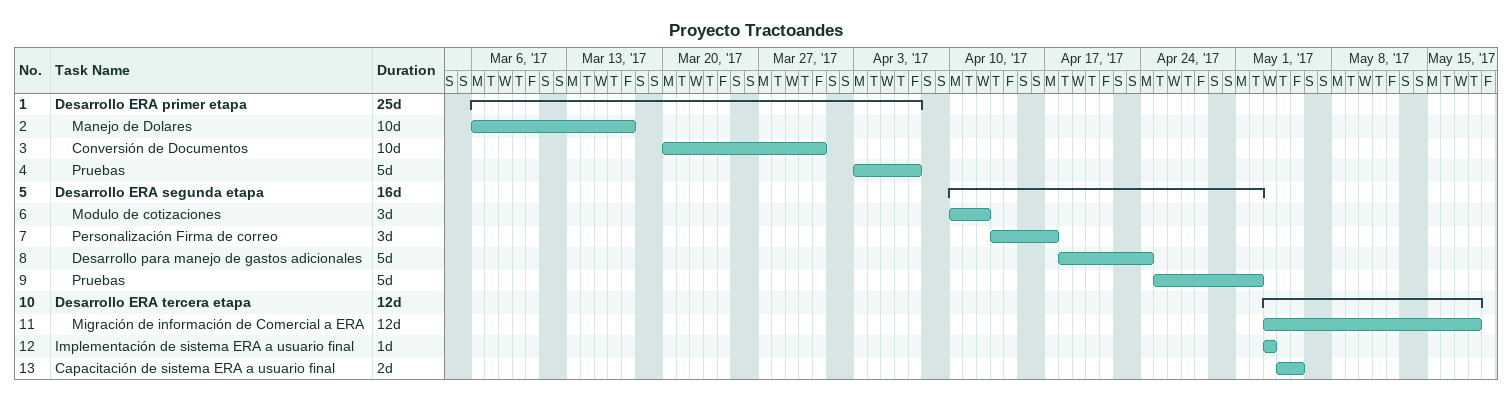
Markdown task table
Proyecto Tractoandes

| ID | Level | Task | Duration | Start | Finish |
|---|---|---|---|---|---|
| 1 | 1 | **Desarrollo ERA primer etapa** | 25d | 2017-03-06 | 2017-04-07 |
| 2 | 2 | Manejo de Dolares | 10d | 2017-03-06 | 2017-03-17 |
| 3 | 2 | Conversión de Documentos | 10d | 2017-03-20 | 2017-03-31 |
| 4 | 2 | Pruebas | 5d | 2017-04-03 | 2017-04-07 |
| 5 | 1 | **Desarrollo ERA segunda etapa** | 16d | 2017-04-10 | 2017-05-02 |
| 6 | 2 | Modulo de cotizaciones | 3d | 2017-04-10 | 2017-04-12 |
| 7 | 2 | Personalización Firma de correo | 3d | 2017-04-13 | 2017-04-17 |
| 8 | 2 | Desarrollo para manejo de gastos adicionales | 5d | 2017-04-18 | 2017-04-24 |
| 9 | 2 | Pruebas | 5d | 2017-04-25 | 2017-05-02 |
| 10 | 1 | **Desarrollo ERA tercera etapa** | 12d | 2017-05-03 | 2017-05-18 |
| 11 | 2 | Migración de información de Comercial a ERA | 12d | 2017-05-03 | 2017-05-18 |
| 12 | 1 | Implementación de sistema ERA a usuario final | 1d | 2017-05-03 | 2017-05-03 |
| 13 | 1 | Capacitación de sistema ERA a usuario final | 2d | 2017-05-04 | 2017-05-05 |
